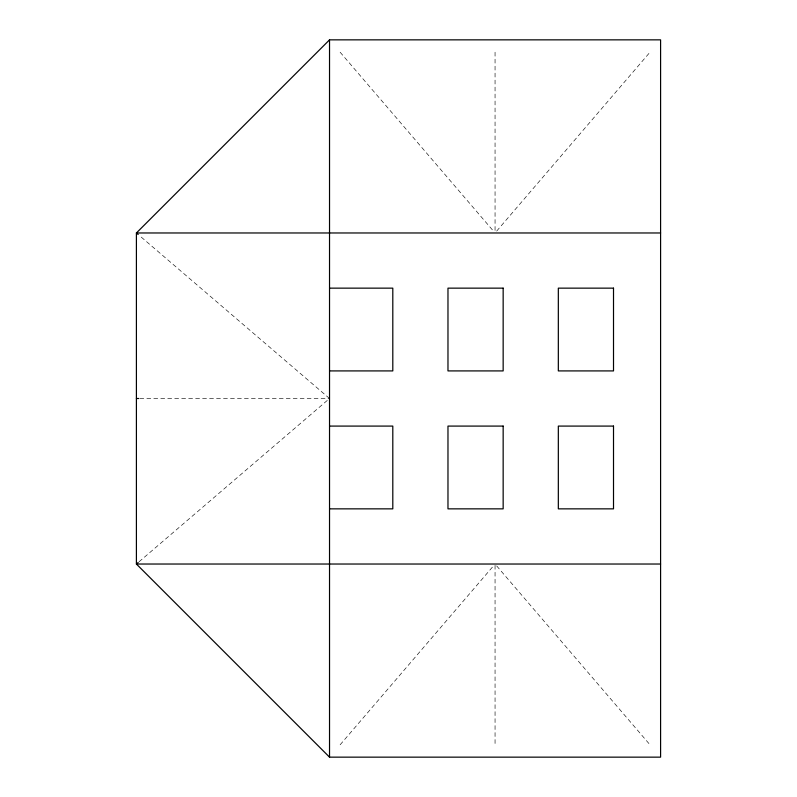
<?xml version="1.0" encoding="UTF-8"?>
<svg xmlns="http://www.w3.org/2000/svg" width="797" height="797" viewBox="0 0 797 797"><rect width="100%" height="100%" fill="white"/><g stroke="black" fill="none" stroke-linecap="round" stroke-linejoin="round"><path stroke-width="0.6" stroke-dasharray="3.98 2.99" d="M496.67 231.09L650.003 52.203M340.12 744.797L493.443 565.91M139.057 561.765L329.53 398.5L139.057 235.235M139.834 398.5L329.53 398.5M340.12 52.203L493.443 231.09M496.67 565.91L650.003 744.797M495.057 52.203L495.057 231.728M495.057 565.272L495.057 744.597"/><path stroke-width="1.2" d="M329.53 39.85L136.407 232.973L136.407 564.027L329.53 757.15L660.593 757.15L660.593 39.85L329.53 39.85L329.53 757.15M138.17 562.523L136.407 564.027L660.593 564.027M660.593 232.973L136.407 232.973L138.17 234.477M329.53 288.145L392.801 288.145L392.801 370.914L329.53 370.914M136.407 398.5L138.688 398.5M329.53 426.086L392.801 426.086L392.801 508.855L329.53 508.855M503.156 288.145L447.974 288.145L447.974 370.914L503.156 370.914L503.156 288.145M613.511 288.145L558.328 288.145L558.328 370.914L613.511 370.914L613.511 288.145M503.156 426.086L447.974 426.086L447.974 508.855L503.156 508.855L503.156 426.086M613.511 426.086L558.328 426.086L558.328 508.855L613.511 508.855L613.511 426.086"/></g></svg>
